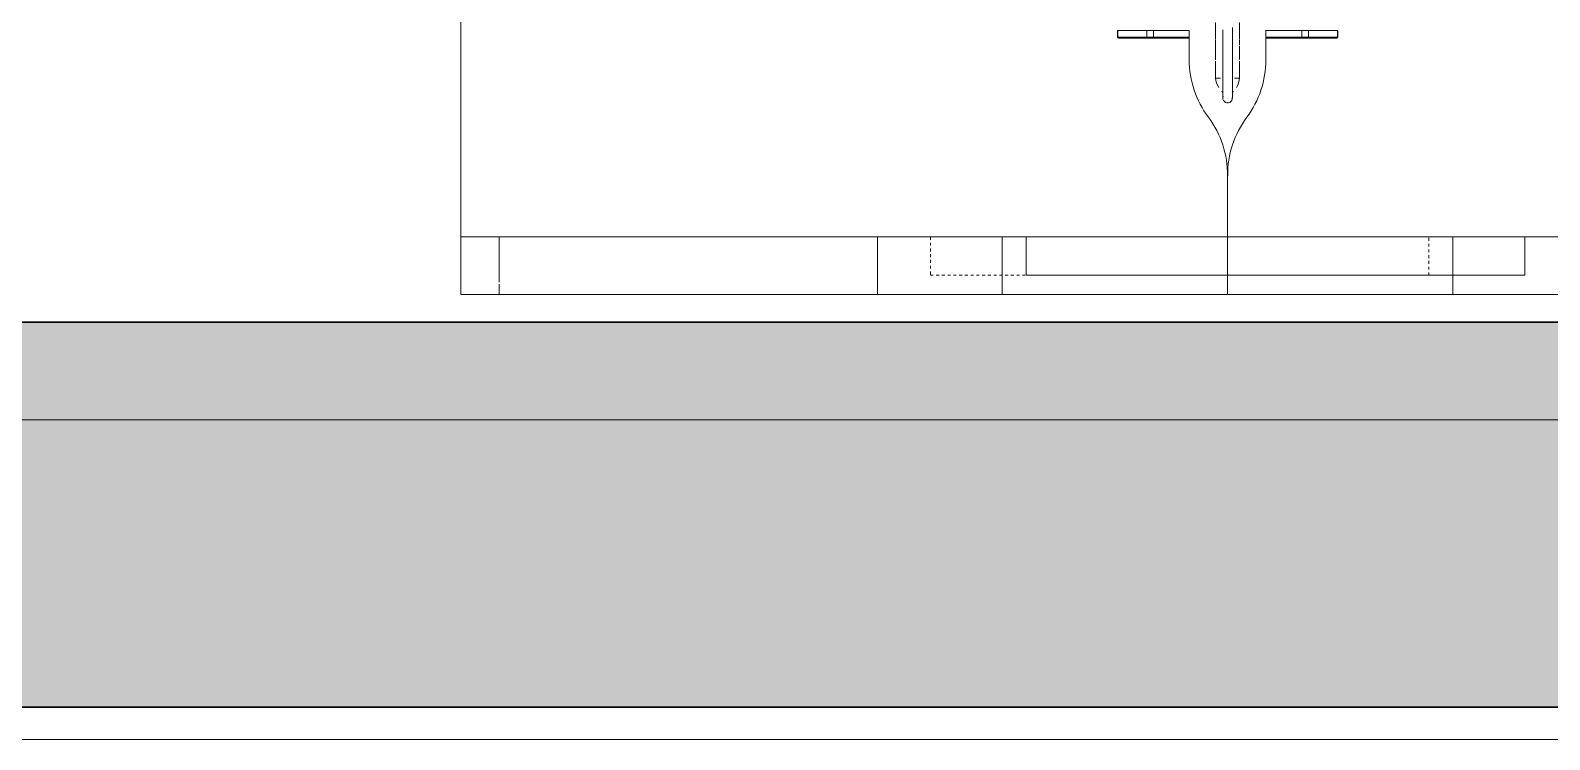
# Model space of a CAD drawing. Header units: millimetres. Extents: x 79795 to 317870, y -36033 to 97293.
# Drawn here: x 182204 to 183789, y 8933 to 9674 of the extents above; entities that cross this region are included whole.
import ezdxf

# ---------------------------------------------------------------- set-up
doc = ezdxf.new("R2010")
doc.units = ezdxf.units.MM
doc.header["$MEASUREMENT"] = 0
doc.linetypes.add('Dash', pattern=[6, 3, -3])
for name, color, linetype, lineweight in [('CSM-STL-XX-ZZ-M3-A-XXXX-00001_detached _19_04_21__rvt-1-Level 4$0$A-GLAZ-CURT', 7, 'CONTINUOUS', 9), ('CSM-STL-XX-ZZ-M3-A-XXXX-00001_detached _19_04_21__rvt-1-Level 4$0$A-WALL', 7, 'CONTINUOUS', 9), ('CSM-STL-XX-ZZ-M3-A-XXXX-00001_detached _19_04_21__rvt-1-Level 4$0$A-WALL-PATT', 7, 'CONTINUOUS', 9), ('CSM-STL-XX-ZZ-M3-A-XXXX-00001_detached _19_04_21__rvt-1-Level 4$0$I-WALL', 7, 'CONTINUOUS', 9), ('I-FURN', 8, 'CONTINUOUS', 9), ('I-FURN-HDLN', 8, 'Dash', 9)]:
    doc.layers.add(name, color=color, linetype=linetype, lineweight=lineweight)

msp = doc.modelspace()

# ---------------------------------------------------------------- hatches: boundary and pattern name
at = {"layer": 'CSM-STL-XX-ZZ-M3-A-XXXX-00001_detached _19_04_21__rvt-1-Level 4$0$A-WALL-PATT'}
h = msp.add_hatch(color=256, dxfattribs=at)
h.paths.add_polyline_path([(189637.7, 9267.3), (189637.7, 9369.3), (187692.8, 9369.3), (187692.8, 9267.3), (189084, 9267.3)], flags=0)
h.paths.add_polyline_path([(184300.1, 9267.3), (184908.8, 9267.3), (184908.8, 9369.3), (180667.8, 9369.3), (180667.8, 9267.3), (183702.2, 9267.3)], flags=0)
h = msp.add_hatch(color=256, dxfattribs=at)
h.paths.add_polyline_path([(230840.8, 8967.3), (230840.8, 9267.3), (230067.8, 9267.3), (230067.8, 8967.3), (230344.3, 8967.3)], flags=0)
h.paths.add_polyline_path([(225783.8, 8967.3), (225783.8, 9267.3), (224992.8, 9267.3), (224992.8, 8967.3), (225560.5, 8967.3)], flags=0)
h.paths.add_polyline_path([(223358.8, 8967.3), (223358.8, 9267.3), (222292.8, 9267.3), (222292.8, 8967.3), (222570.7, 8967.3)], flags=0)
h.paths.add_polyline_path([(212405, 8967.3), (212558.8, 8967.3), (212558.8, 9267.3), (211317.8, 9267.3), (211317.8, 8967.3), (211807.1, 8967.3)], flags=0)
h.paths.add_polyline_path([(206425.3, 8967.3), (207033.8, 8967.3), (207033.8, 9267.3), (202692.8, 9267.3), (202692.8, 8967.3), (205827.3, 8967.3)], flags=0)
h.paths.add_polyline_path([(198651.6, 8967.3), (199908.8, 8967.3), (199908.8, 9267.3), (197042.8, 9267.3), (197042.8, 8967.3)], flags=0)
h.paths.add_polyline_path([(190558.8, 8967.3), (190558.8, 9267.3), (187692.8, 9267.3), (187692.8, 8967.3), (189084, 8967.3)], flags=0)
h.paths.add_polyline_path([(184300.1, 8967.3), (184908.8, 8967.3), (184908.8, 9267.3), (180667.8, 9267.3), (180667.8, 8967.3), (183702.2, 8967.3)], flags=0)
h.paths.add_polyline_path([(170933.8, 8967.3), (170933.8, 9267.3), (169867.8, 9267.3), (169867.8, 8967.3), (170546.7, 8967.3)], flags=0)
h.paths.add_polyline_path([(167556.8, 8967.3), (168233.8, 8967.3), (168233.8, 9267.3), (167067.8, 9267.3), (167067.8, 8967.3)], flags=0)
h.paths.add_polyline_path([(156460.8, 8967.3), (156526.8, 8967.3), (156526.8, 9267.3), (156460.8, 9267.3)], flags=0)

# ---------------------------------------------------------------- linework, layer by layer
at = {"layer": 'CSM-STL-XX-ZZ-M3-A-XXXX-00001_detached _19_04_21__rvt-1-Level 4$0$A-GLAZ-CURT', "lineweight": 20}
for p, q in [((184792.8, 8967.3), (181808.8, 8967.3)), ((181808.8, 8933.3), (184792.8, 8933.3))]:
    msp.add_line(p, q, dxfattribs=at)
at = {"layer": 'CSM-STL-XX-ZZ-M3-A-XXXX-00001_detached _19_04_21__rvt-1-Level 4$0$A-WALL'}
msp.add_line((184908.8, 9267.3), (180667.8, 9267.3), dxfattribs=at)
at = {"layer": 'CSM-STL-XX-ZZ-M3-A-XXXX-00001_detached _19_04_21__rvt-1-Level 4$0$A-WALL', "lineweight": 30}
msp.add_line((180667.8, 8967.3), (184908.8, 8967.3), dxfattribs=at)
at = {"layer": 'CSM-STL-XX-ZZ-M3-A-XXXX-00001_detached _19_04_21__rvt-1-Level 4$0$I-WALL', "lineweight": 30}
msp.add_line((184908.8, 9369.3), (180667.8, 9369.3), dxfattribs=at)
at = {"layer": 'CSM-STL-XX-ZZ-M3-A-XXXX-00001_detached _19_04_21__rvt-1-Level 4$0$I-WALL'}
msp.add_line((180667.8, 9267.3), (184908.8, 9267.3), dxfattribs=at)
at = {"layer": 'I-FURN'}
for p, q in [((182652.8, 10798.1), (182652.8, 9398.1)), ((182652.8, 9398.1), (182652.8, 10798.1)), ((183338, 9666.8), (183338, 9673.8)), ((183338, 9666.8), (183338, 9673.8)), ((183338, 9673.8), (183338, 9666.8)), ((183338, 9673.8), (183338.2, 9673.8)), ((183338.2, 9666.8), (183338.2, 9673.8)), ((183338.2, 9673.8), (183368.5, 9673.8)), ((183368.5, 9666.8), (183368.5, 9673.8)), ((183368.5, 9673.8), (183375.4, 9673.8)), ((183375.4, 9666.8), (183375.4, 9673.8)), ((183375.4, 9673.8), (183412.8, 9673.8)), ((183412.8, 9673.8), (183412.8, 9666.8)), ((183412.8, 9666.8), (183412.8, 9673.8)), ((183440.3, 9664.2), (183440.3, 9682)), ((183447.8, 9674.3), (183447.8, 9671.1)), ((183447.8, 9671.1), (183447.8, 9667.9)), ((183457.8, 9673.4), (183457.8, 9676.7)), ((183457.8, 9670.2), (183457.8, 9673.4)), ((183457.8, 9667.1), (183457.8, 9670.2)), ((183465.3, 9682), (183465.3, 9664.2)), ((183492.8, 9666.8), (183492.8, 9673.8)), ((183492.8, 9666.8), (183492.8, 9673.8)), ((183492.8, 9673.8), (183530.3, 9673.8)), ((183530.3, 9666.8), (183530.3, 9673.8)), ((183530.3, 9673.8), (183537.2, 9673.8)), ((183537.2, 9666.8), (183537.2, 9673.8)), ((183537.2, 9673.8), (183567.5, 9673.8)), ((183567.5, 9666.8), (183567.5, 9673.8)), ((183567.5, 9673.8), (183567.7, 9673.8)), ((183567.7, 9673.8), (183567.7, 9666.8)), ((183567.7, 9673.8), (183567.7, 9666.8)), ((183567.7, 9673.8), (183567.7, 9666.8)), ((183338, 9666.8), (183338.2, 9666.8)), ((183338.2, 9666.8), (183368.5, 9666.8)), ((183338.3, 9666), (183338.4, 9666)), ((183369.3, 9665.8), (183339, 9665.8)), ((183369.3, 9665.8), (183339, 9665.8)), ((183368.5, 9666.8), (183375.4, 9666.8)), ((183369.3, 9665.8), (183407.8, 9665.8)), ((183374.8, 9665.8), (183369.3, 9665.8)), ((183411.8, 9665.8), (183374.8, 9665.8)), ((183375.4, 9666.8), (183412.8, 9666.8)), ((183407.8, 9665.8), (183407.8, 9666.8)), ((183407.8, 9665.8), (183411.8, 9665.8)), ((183412.8, 9643.1), (183412.8, 9666.8)), ((183412.8, 9666.8), (183412.8, 9643.1)), ((183440.3, 9658.6), (183440.3, 9663.5)), ((183440.3, 9642.9), (183440.3, 9658.8)), ((183447.8, 9667.9), (183447.8, 9664.8)), ((183447.8, 9664.8), (183447.8, 9661.6)), ((183447.8, 9661.6), (183447.8, 9658.5)), ((183447.8, 9658.5), (183447.8, 9655.5)), ((183447.8, 9655.5), (183447.8, 9652.5)), ((183457.8, 9663.9), (183457.8, 9667.1)), ((183457.8, 9660.8), (183457.8, 9663.9)), ((183457.8, 9657.7), (183457.8, 9660.8)), ((183457.8, 9654.7), (183457.8, 9657.7)), ((183457.8, 9651.7), (183457.8, 9654.7)), ((183465.3, 9657.7), (183465.3, 9643.5)), ((183465.4, 9663.5), (183465.4, 9658.6)), ((183492.8, 9666.8), (183492.8, 9643.1)), ((183492.8, 9643.1), (183492.8, 9666.8)), ((183492.8, 9666.8), (183530.3, 9666.8)), ((183493.8, 9665.8), (183493.8, 9665.8)), ((183530.9, 9665.8), (183493.8, 9665.8)), ((183493.8, 9665.8), (183497.8, 9665.8)), ((183497.8, 9666.8), (183497.8, 9665.8)), ((183497.8, 9665.8), (183536.4, 9665.8)), ((183530.3, 9666.8), (183537.2, 9666.8)), ((183536.4, 9665.8), (183530.9, 9665.8)), ((183566.7, 9665.8), (183536.4, 9665.8)), ((183566.7, 9665.8), (183536.4, 9665.8)), ((183537.2, 9666.8), (183567.5, 9666.8)), ((183567.3, 9666), (183567.3, 9666)), ((183567.5, 9666.8), (183567.7, 9666.8)), ((183440.3, 9624), (183440.3, 9641.6)), ((183447.8, 9652.5), (183447.8, 9649.5)), ((183447.8, 9649.5), (183447.8, 9646.6)), ((183447.8, 9646.6), (183447.8, 9643.8)), ((183447.8, 9643.8), (183447.8, 9641)), ((183447.8, 9641), (183447.8, 9638.3)), ((183447.8, 9638.3), (183447.8, 9635.7)), ((183457.8, 9648.7), (183457.8, 9651.7)), ((183457.8, 9645.9), (183457.8, 9648.7)), ((183457.8, 9643), (183457.8, 9645.9)), ((183457.8, 9640.3), (183457.8, 9643)), ((183457.8, 9637.6), (183457.8, 9640.3)), ((183457.8, 9635), (183457.8, 9637.6)), ((183465.3, 9641.6), (183465.3, 9624)), ((183440.3, 9628.6), (183440.3, 9629.6)), ((183440.3, 9624), (183445.6, 9624)), ((183447.8, 9635.7), (183447.8, 9633.1)), ((183447.8, 9633.1), (183447.8, 9630.6)), ((183447.8, 9630.6), (183447.8, 9628.3)), ((183447.8, 9628.3), (183447.8, 9626)), ((183447.8, 9626), (183447.8, 9623.8)), ((183447.8, 9623.8), (183447.8, 9621.6)), ((183447.8, 9621.6), (183447.8, 9619.6)), ((183457.8, 9632.4), (183457.8, 9635)), ((183457.8, 9630), (183457.8, 9632.4)), ((183457.8, 9627.6), (183457.8, 9630)), ((183457.8, 9625.4), (183457.8, 9627.6)), ((183457.8, 9623.2), (183457.8, 9625.4)), ((183457.8, 9621.1), (183457.8, 9623.2)), ((183460.1, 9624), (183465.3, 9624)), ((183465.4, 9629.6), (183465.4, 9628.6)), ((183447.8, 9619.6), (183447.8, 9617.7)), ((183447.8, 9617.7), (183447.8, 9615.9)), ((183447.8, 9615.9), (183447.8, 9614.2)), ((183447.8, 9614.2), (183447.8, 9612.6)), ((183447.8, 9612.6), (183447.8, 9611.2)), ((183447.8, 9611.2), (183447.8, 9609.8)), ((183447.8, 9609.8), (183447.8, 9608.6)), ((183447.8, 9608.6), (183447.8, 9607.5)), ((183447.8, 9607.5), (183447.8, 9606.5)), ((183447.8, 9606.5), (183447.8, 9605.6)), ((183447.8, 9605.6), (183447.8, 9604.9)), ((183457.8, 9619.1), (183457.8, 9621.1)), ((183457.8, 9617.2), (183457.8, 9619.1)), ((183457.8, 9615.4), (183457.8, 9617.2)), ((183457.8, 9613.8), (183457.8, 9615.4)), ((183457.8, 9612.2), (183457.8, 9613.8)), ((183457.8, 9610.8), (183457.8, 9612.2)), ((183457.8, 9609.5), (183457.8, 9610.8)), ((183457.8, 9608.3), (183457.8, 9609.5)), ((183457.8, 9607.2), (183457.8, 9608.3)), ((183457.8, 9606.2), (183457.8, 9607.2)), ((183457.8, 9605.4), (183457.8, 9606.2)), ((183447.8, 9604.9), (183447.8, 9604.3)), ((183447.8, 9604.3), (183447.8, 9603.8)), ((183447.8, 9603.8), (183447.8, 9603.4)), ((183447.8, 9603.4), (183447.8, 9603.2)), ((183447.8, 9603.2), (183447.8, 9603.1)), ((183447.8, 9603.1), (183447.8, 9603.1)), ((183457.8, 9604.7), (183457.8, 9605.4)), ((183457.8, 9604.1), (183457.8, 9604.7)), ((183457.8, 9603.7), (183457.8, 9604.1)), ((183457.8, 9603.3), (183457.8, 9603.7)), ((183457.8, 9603.2), (183457.8, 9603.3)), ((183457.8, 9603.1), (183457.8, 9603.2)), ((183452.8, 9522), (183452.8, 9398.1)), ((183452.8, 9398.1), (183452.8, 9522)), ((183452.8, 9398.1), (183452.8, 9522)), ((183452.8, 9522), (183452.8, 9398.1)), ((182692.8, 9458.1), (182652.8, 9458.1)), ((182652.8, 9458.1), (183087.5, 9458.1)), ((182652.8, 9458.1), (182652.8, 9398.1)), ((182652.8, 9458.1), (182652.8, 9398.1)), ((184212.8, 9458.1), (182692.8, 9458.1)), ((182692.8, 9458.1), (182692.8, 9411)), ((182692.8, 9458.1), (182692.8, 9411)), ((183087.5, 9458.1), (183217.8, 9458.1)), ((183087.5, 9458.1), (183087.5, 9398.1)), ((183087.5, 9458.1), (183087.5, 9398.1)), ((183217.8, 9458.1), (183687.8, 9458.1)), ((183217.8, 9458.1), (183217.8, 9398.1)), ((183217.8, 9458.1), (183217.8, 9398.1)), ((183762.8, 9458.1), (183242.8, 9458.1)), ((183242.8, 9458.1), (183242.8, 9418.1)), ((183687.8, 9458.1), (183817.8, 9458.1)), ((183687.8, 9458.1), (183687.8, 9398.1)), ((183687.8, 9458.1), (183687.8, 9398.1)), ((183762.8, 9418.1), (183762.8, 9458.1)), ((183242.8, 9418.1), (183762.8, 9418.1)), ((182692.8, 9408.7), (182692.8, 9398.1)), ((182692.8, 9408.7), (182692.8, 9398.1)), ((183087.5, 9398.1), (182652.8, 9398.1)), ((182652.8, 9398.1), (182692.8, 9398.1)), ((182652.8, 9398.1), (183452.8, 9398.1)), ((183452.8, 9398.1), (182652.8, 9398.1)), ((182692.8, 9398.1), (184212.8, 9398.1)), ((183217.8, 9398.1), (183087.5, 9398.1)), ((183687.8, 9398.1), (183217.8, 9398.1)), ((183452.8, 9398.1), (184252.8, 9398.1)), ((184252.8, 9398.1), (183452.8, 9398.1)), ((183817.8, 9398.1), (183687.8, 9398.1))]:
    msp.add_line(p, q, dxfattribs=at)
at = {"layer": 'I-FURN', "flags": 128}
for points in [[(183338, 9666.8), (183338, 9666.8), (183338, 9666.7), (183338, 9666.7), (183338, 9666.6), (183338, 9666.6), (183338, 9666.6), (183338, 9666.5), (183338, 9666.5), (183338.1, 9666.4), (183338.1, 9666.4), (183338.1, 9666.4), (183338.1, 9666.3), (183338.1, 9666.3)], [(183374.8, 9665.8), (183374.7, 9665.8), (183374.5, 9665.8), (183374.4, 9665.8), (183374.3, 9665.8), (183374.1, 9665.8), (183374, 9665.8), (183373.8, 9665.8), (183373.7, 9665.8), (183373.5, 9665.8), (183373.3, 9665.8), (183373.2, 9665.8), (183373, 9665.8), (183372.9, 9665.8), (183372.7, 9665.8), (183372.6, 9665.8), (183372.4, 9665.8), (183372.2, 9665.8), (183372.1, 9665.8), (183371.9, 9665.8), (183371.8, 9665.8), (183371.6, 9665.8), (183371.4, 9665.8), (183371.3, 9665.8), (183371.1, 9665.8), (183371, 9665.8), (183370.8, 9665.8), (183370.7, 9665.8), (183370.6, 9665.8), (183370.4, 9665.8), (183370.3, 9665.8), (183370.2, 9665.8), (183370, 9665.8), (183369.9, 9665.8), (183369.8, 9665.8), (183369.7, 9665.8), (183369.6, 9665.8), (183369.5, 9665.8), (183369.4, 9665.8), (183369.3, 9665.8)], [(183411.8, 9665.8), (183411.6, 9665.8), (183411.1, 9665.8), (183410.6, 9665.8), (183409.9, 9665.8), (183409.1, 9665.8), (183408.1, 9665.8), (183407.1, 9665.8), (183405.9, 9665.8), (183404.5, 9665.8), (183403.1, 9665.8), (183401.5, 9665.8), (183399.8, 9665.8), (183398, 9665.8), (183396, 9665.8), (183394, 9665.8), (183391.8, 9665.8), (183389.6, 9665.8), (183387.2, 9665.8), (183384.8, 9665.8), (183382.2, 9665.8), (183379.6, 9665.8), (183376.9, 9665.8), (183374.8, 9665.8)], [(183407.8, 9665.8), (183408, 9665.8), (183408.2, 9665.8), (183408.3, 9665.8), (183408.5, 9665.8), (183408.6, 9665.8), (183408.8, 9665.8), (183408.9, 9665.8), (183409.1, 9665.8), (183409.3, 9665.8), (183409.4, 9665.8), (183409.5, 9665.8), (183409.7, 9665.8), (183409.8, 9665.8), (183410, 9665.8), (183410.1, 9665.8), (183410.2, 9665.8), (183410.4, 9665.8), (183410.5, 9665.8), (183410.6, 9665.8), (183410.7, 9665.8), (183410.8, 9665.8), (183410.9, 9665.8), (183411, 9665.8), (183411.1, 9665.8), (183411.2, 9665.8), (183411.3, 9665.8), (183411.4, 9665.8), (183411.4, 9665.8), (183411.5, 9665.8), (183411.6, 9665.8), (183411.6, 9665.8), (183411.7, 9665.8), (183411.7, 9665.8), (183411.8, 9665.8), (183411.8, 9665.8), (183411.8, 9665.8), (183411.8, 9665.8), (183411.8, 9665.8), (183411.8, 9665.8)], [(183411.8, 9665.8), (183411.9, 9665.8), (183411.9, 9665.8), (183412, 9665.8), (183412, 9665.8), (183412, 9665.8), (183412.1, 9665.8), (183412.1, 9665.8), (183412.2, 9665.8), (183412.2, 9665.9), (183412.2, 9665.9), (183412.3, 9665.9), (183412.3, 9665.9), (183412.3, 9665.9), (183412.4, 9665.9), (183412.4, 9666), (183412.4, 9666), (183412.5, 9666), (183412.5, 9666), (183412.5, 9666.1), (183412.6, 9666.1), (183412.6, 9666.1), (183412.6, 9666.2), (183412.6, 9666.2), (183412.7, 9666.2), (183412.7, 9666.3), (183412.7, 9666.3), (183412.7, 9666.3), (183412.7, 9666.4), (183412.8, 9666.4), (183412.8, 9666.4), (183412.8, 9666.5), (183412.8, 9666.5), (183412.8, 9666.5), (183412.8, 9666.6), (183412.8, 9666.6), (183412.8, 9666.7), (183412.8, 9666.7), (183412.8, 9666.7), (183412.8, 9666.8), (183412.8, 9666.8)], [(183411.8, 9665.8), (183411.8, 9665.8), (183411.8, 9665.8)], [(183492.8, 9666.8), (183492.8, 9666.8), (183492.8, 9666.7), (183492.8, 9666.7), (183492.8, 9666.6), (183492.8, 9666.6), (183492.9, 9666.6), (183492.9, 9666.5), (183492.9, 9666.5), (183492.9, 9666.4), (183492.9, 9666.4), (183492.9, 9666.4), (183492.9, 9666.3), (183493, 9666.3), (183493, 9666.3), (183493, 9666.2), (183493, 9666.2), (183493, 9666.2), (183493.1, 9666.1), (183493.1, 9666.1), (183493.1, 9666.1), (183493.2, 9666), (183493.2, 9666), (183493.2, 9666), (183493.2, 9666), (183493.3, 9666), (183493.3, 9665.9), (183493.4, 9665.9), (183493.4, 9665.9), (183493.4, 9665.9), (183493.5, 9665.9), (183493.5, 9665.8), (183493.5, 9665.8), (183493.6, 9665.8), (183493.6, 9665.8), (183493.7, 9665.8), (183493.7, 9665.8), (183493.7, 9665.8), (183493.8, 9665.8), (183493.8, 9665.8), (183493.8, 9665.8)], [(183530.9, 9665.8), (183528.1, 9665.8), (183525.4, 9665.8), (183522.8, 9665.8), (183520.2, 9665.8), (183517.8, 9665.8), (183515.5, 9665.8), (183513.3, 9665.8), (183511.1, 9665.8), (183509.1, 9665.8), (183507.2, 9665.8), (183505.4, 9665.8), (183503.8, 9665.8), (183502.2, 9665.8), (183500.8, 9665.8), (183499.5, 9665.8), (183498.3, 9665.8), (183497.3, 9665.8), (183496.3, 9665.8), (183495.6, 9665.8), (183494.9, 9665.8), (183494.4, 9665.8), (183494, 9665.8), (183493.8, 9665.8)], [(183493.8, 9665.8), (183493.8, 9665.8), (183493.8, 9665.8), (183493.9, 9665.8), (183493.9, 9665.8), (183493.9, 9665.8), (183493.9, 9665.8), (183494, 9665.8), (183494, 9665.8), (183494.1, 9665.8), (183494.1, 9665.8), (183494.2, 9665.8), (183494.3, 9665.8), (183494.4, 9665.8), (183494.4, 9665.8), (183494.5, 9665.8), (183494.6, 9665.8), (183494.7, 9665.8), (183494.8, 9665.8), (183494.9, 9665.8), (183495, 9665.8), (183495.2, 9665.8), (183495.3, 9665.8), (183495.4, 9665.8), (183495.5, 9665.8), (183495.7, 9665.8), (183495.8, 9665.8), (183495.9, 9665.8), (183496.1, 9665.8), (183496.2, 9665.8), (183496.4, 9665.8), (183496.5, 9665.8), (183496.7, 9665.8), (183496.8, 9665.8), (183497, 9665.8), (183497.1, 9665.8), (183497.3, 9665.8), (183497.5, 9665.8), (183497.6, 9665.8), (183497.8, 9665.8), (183497.8, 9665.8)], [(183536.4, 9665.8), (183536.3, 9665.8), (183536.2, 9665.8), (183536.1, 9665.8), (183536, 9665.8), (183535.9, 9665.8), (183535.8, 9665.8), (183535.6, 9665.8), (183535.5, 9665.8), (183535.4, 9665.8), (183535.2, 9665.8), (183535.1, 9665.8), (183535, 9665.8), (183534.8, 9665.8), (183534.7, 9665.8), (183534.5, 9665.8), (183534.4, 9665.8), (183534.2, 9665.8), (183534.1, 9665.8), (183533.9, 9665.8), (183533.7, 9665.8), (183533.6, 9665.8), (183533.4, 9665.8), (183533.3, 9665.8), (183533.1, 9665.8), (183533, 9665.8), (183532.8, 9665.8), (183532.6, 9665.8), (183532.5, 9665.8), (183532.3, 9665.8), (183532.2, 9665.8), (183532, 9665.8), (183531.9, 9665.8), (183531.7, 9665.8), (183531.6, 9665.8), (183531.4, 9665.8), (183531.3, 9665.8), (183531.1, 9665.8), (183531, 9665.8), (183530.9, 9665.8)], [(183567.5, 9666.3), (183567.6, 9666.3), (183567.6, 9666.4), (183567.6, 9666.4), (183567.6, 9666.4), (183567.6, 9666.5), (183567.6, 9666.5), (183567.6, 9666.5), (183567.6, 9666.6), (183567.7, 9666.6), (183567.7, 9666.7), (183567.7, 9666.7), (183567.7, 9666.7), (183567.7, 9666.8), (183567.7, 9666.8)]]:
    msp.add_lwpolyline(points, dxfattribs=at)
at = {"layer": 'I-FURN'}
for centre, radius, start, end in [((183512.8, 9643.1), 100, 180, 216.8699), ((183512.8, 9643.1), 100, 180, 216.8699), ((183392.8, 9643.1), 100, 323.1301, 0), ((183392.8, 9643.1), 100, 323.1301, 0), ((183463.8, 9626.3), 23.6, 185.6664, 210.8564), ((183441.9, 9626.3), 23.6, 329.1436, 354.3336), ((183452.8, 9615.9), 8.51, 223.4514, 234.4595), ((183452.8, 9615.9), 8.51, 305.5405, 316.5486), ((183452.8, 9603.1), 5, 158.1748, 6.9152), ((183352.8, 9523.1), 100, 359.3744, 36.8699), ((183352.8, 9523.1), 100, 359.3744, 36.8699), ((183552.9, 9523.1), 100, 143.1301, 180.6256), ((183552.9, 9523.1), 100, 143.1301, 180.6256)]:
    msp.add_arc(centre, radius, start, end, dxfattribs=at)
at = {"layer": 'I-FURN', "extrusion": (0, 0, -1)}
for centre, major_axis, ratio, start_param, end_param in [((183339, 9666.8), (0, -1), 0.819152, 0, 1.570796), ((183369.3, 9666.8), (0, 1), 0.819152, 3.141593, 4.712389), ((183374.8, 9666.8), (0, 1), 0.56467, 1.570796, 3.141593), ((183411.8, 9666.8), (0, 1), 0.998113, 1.570796, 3.141593), ((183493.8, 9666.8), (0, -1), 0.998113, 0, 1.570796), ((183530.9, 9666.8), (0, -1), 0.56467, 0, 1.570796), ((183536.4, 9666.8), (0, -1), 0.819152, 4.712389, 6.283185), ((183566.7, 9666.8), (0, -1), 0.819152, 4.712389, 6.283185)]:
    msp.add_ellipse(centre, major_axis=major_axis, ratio=ratio, start_param=start_param, end_param=end_param, dxfattribs=at)
at = {"layer": 'I-FURN-HDLN'}
for p, q in [((183142.8, 9458.1), (183142.8, 9418.1)), ((183662.8, 9458.1), (183142.8, 9458.1)), ((183662.8, 9418.1), (183662.8, 9458.1)), ((183142.8, 9418.1), (183662.8, 9418.1))]:
    msp.add_line(p, q, dxfattribs=at)

doc.saveas('drawing.dxf')
